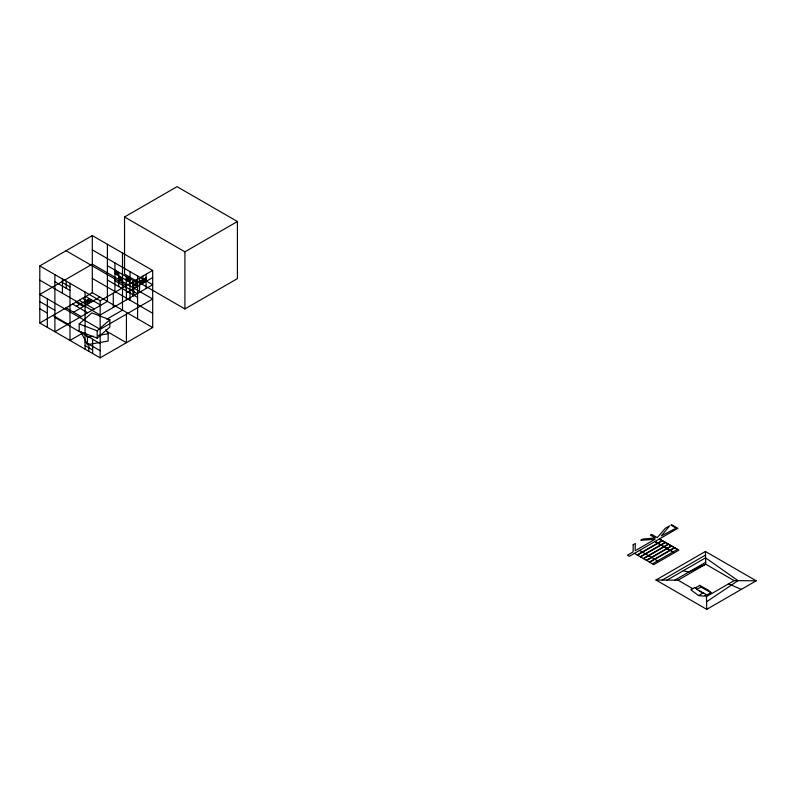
<?xml version="1.0" encoding="UTF-8"?>
<svg xmlns="http://www.w3.org/2000/svg" width="796" height="796" viewBox="0 0 796 796"><rect width="100%" height="100%" fill="white"/><g stroke="black" fill="none" stroke-linecap="round" stroke-linejoin="round"><path stroke-width="1.19" d="M79.182 323.932L91.848 312.898L109.848 319.783L109.848 327.096L97.182 338.141L79.182 331.255L79.182 323.932L97.182 330.818L109.848 319.783M706.569 601.776L738.011 580.652L705.574 557.847L667.008 580.115M39.8 265.904L92.306 235.586L152.673 270.441L152.673 327.544L100.167 357.862L39.8 323.007L39.8 265.904L100.167 300.759L152.673 270.441M124.544 216.98L177.05 186.662L237.417 221.517L237.417 278.62L184.911 308.938L124.544 274.083L124.544 216.98L184.911 251.825L237.417 221.517M39.8 323.007L92.306 292.689L152.673 327.544M76.386 306.241L89.51 298.659M85.54 302.042L87.172 301.097M84.834 303.535L91.401 299.744M73.6 312.201L99.848 297.047M132.982 285.376L146.116 277.794M141.191 281.535L142.832 280.59M139.549 283.376L146.116 279.585M126.425 292.739L152.673 277.575M82.844 333.007L69.988 340.429L69.988 283.326M106.734 319.216L122.494 310.122L122.494 253.009M637.128 554.931L662.173 540.474M637.506 555.15L662.551 540.693M640.203 556.702L665.247 542.245M640.581 556.921L665.615 542.464M643.277 558.484L668.322 544.026M643.646 558.702L668.69 544.235M646.352 560.255L671.396 545.797M646.72 560.474L671.764 546.016M649.417 562.026L674.461 547.568M649.795 562.245L674.839 547.787M652.491 563.807L677.535 549.349M655.984 580.025L705.435 551.479L756.2 580.782L706.748 609.338L655.984 580.025L678.043 580.194L692.739 588.682M662.212 580.075L705.515 555.081M674.749 580.175L705.684 562.314M678.043 580.194L705.724 564.215L734.131 580.622L756.2 580.782M696.391 588.055L694.699 587.548L690.828 589.776L698.56 595.577L703.793 596.154L706.43 594.632M699.734 585.368L696.221 587.398L696.749 589.448L706.997 594.94L710.967 592.642L708.41 590.194L699.734 585.368L700.878 587.07L710.967 592.642M696.749 589.448L700.878 587.07M698.56 595.577L702.768 593.149L704.211 593.438M704.739 595.607L706.46 596.602L734.131 580.622M85.272 333.076L87.461 337.315L93.54 336.26M98.406 335.424L108.147 333.743L108.147 341.066L87.461 344.638L80.884 331.942M683.227 570.752L688.769 572.075L705.724 564.215L705.435 551.479M728.549 583.846L741.305 589.388M659.476 538.912L678.908 550.135L653.864 564.593L634.432 553.379M659.317 539.011L662.013 540.564M662.391 540.783L665.088 542.345M665.456 542.554L668.162 544.116M668.531 544.335L671.237 545.887M671.605 546.106L674.302 547.668M674.68 547.877L677.376 549.439M655.048 541.469L657.755 543.031M658.123 543.24L660.819 544.802M661.197 545.021L663.894 546.573M664.272 546.792L666.968 548.354M667.346 548.563L670.043 550.126M670.421 550.344L673.117 551.897M654.919 541.549L657.615 543.101M657.993 543.32L660.69 544.872M661.068 545.091L663.764 546.653M664.143 546.872L666.839 548.424M667.217 548.643L669.914 550.195M670.292 550.414L672.988 551.976M639.457 550.474L642.282 551.956M642.531 552.245L645.357 553.727M645.596 554.026L648.432 555.508M648.67 555.797L651.506 557.28M651.745 557.568L654.581 559.051M654.819 559.349L657.655 560.832M92.306 249.864L152.673 284.719L100.167 315.027L39.8 280.172M107.4 265.715L137.579 283.137M114.942 271.854L118.713 274.033M126.266 278.391L130.037 280.57M114.942 273.645L137.579 286.709M118.713 277.605L122.494 279.784M66.048 250.74L126.425 285.595L126.425 299.873M114.942 280.779L137.579 293.853M107.4 279.993L137.579 297.415M92.306 278.411L152.673 313.266M62.436 282.54L69.988 286.898M85.739 296.48L100.833 305.196M87.878 299.604L91.649 301.784M54.894 281.754L69.988 290.46M82.456 298.371L90.008 302.729M85.411 301.027L87.301 302.112M84.595 301.505L88.366 303.684M79.182 300.271L94.266 308.987M75.899 302.162L83.441 306.52M72.615 304.062L87.709 312.768M66.048 307.853L81.142 316.559M106.644 331.285L126.425 342.698L126.425 314.151M39.8 301.594L54.894 310.301M52.924 315.425L68.018 324.141M39.8 308.729L47.342 313.087M54.894 317.445L100.167 343.583M85.073 342.011L100.167 350.718M85.073 345.573L92.625 349.932M694.699 587.548L696.6 588.871M699.734 591.05L702.768 593.149M105.948 329.514L108.147 333.743M706.46 596.602L706.748 609.338M184.911 251.825L184.911 308.938M146.116 274.232L146.116 288.51M144.474 278.749L144.474 282.311M142.832 276.122L142.832 283.267M142.006 280.162L142.006 281.953M141.191 280.64L141.191 284.212M139.549 278.023L139.549 292.291M137.579 276.003L137.579 318.828M136.265 279.913L136.265 287.048M133.808 280.958L133.808 295.236M132.982 281.804L132.982 296.082M130.037 271.645L130.037 300.201M128.146 277.695L128.146 281.267M126.266 276.61L126.266 290.878M120.604 276.909L120.604 280.481M118.713 272.252L118.713 286.53M116.833 271.157L116.833 274.729M114.942 262.929L114.942 291.485M113.291 293.177L113.291 307.455M107.4 244.302L107.4 301.405L54.894 331.723L54.894 274.61M100.167 300.759L100.167 357.862M97.182 330.818L97.182 338.141M92.625 339.225L92.625 353.504M92.306 235.586L92.306 292.689M88.853 344.19L88.853 351.325M87.461 337.315L87.461 344.638M85.073 292.042L85.073 349.145M66.207 281.147L66.207 288.291M62.436 278.968L62.436 293.246M47.342 298.808L47.342 327.365M633.188 544.683L633.109 551.927L627.407 555.22L629.318 556.324L677.844 528.315L671.595 524.703L670.938 525.091L676.212 528.136L661.297 535.927L669.645 525.838L665.257 528.365L657.267 537.638L651.596 534.365L650.342 535.081L655.307 537.947L642.929 539.061L640.79 540.295L655.018 539.28L635.138 550.752L635.298 543.469L633.188 544.683M92.306 264.143L39.8 294.45L100.167 329.305L152.673 298.998L92.306 264.143"/></g></svg>
